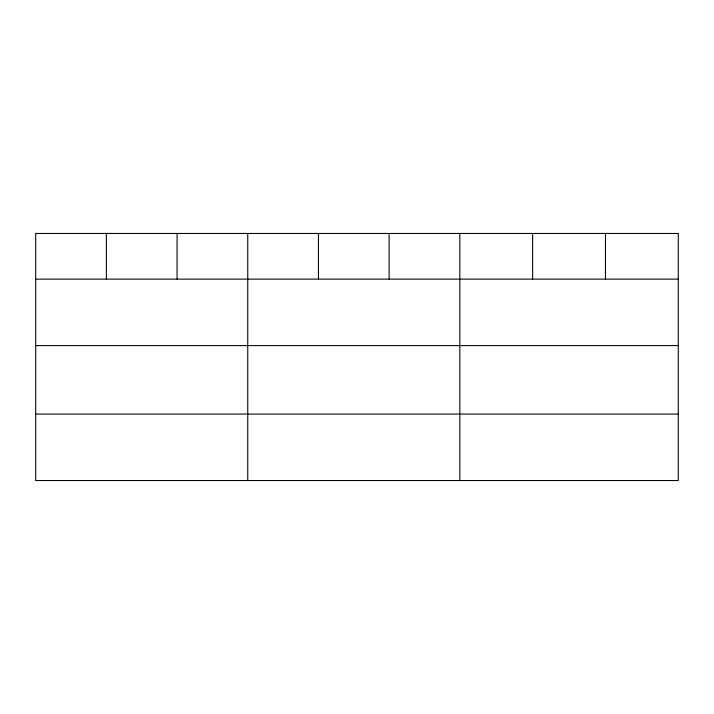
<?xml version="1.0" encoding="UTF-8"?>
<svg xmlns="http://www.w3.org/2000/svg" width="714" height="714" viewBox="0 0 714 714"><rect width="100%" height="100%" fill="white"/><g stroke="black" fill="none" stroke-linecap="round" stroke-linejoin="round"><path stroke-width="1.07" d="M678.3 345.594L678.3 233.469L35.7 233.469L35.7 480.531L678.3 480.531L678.3 345.594L35.7 345.594M35.7 279.129L678.3 279.129M35.7 414.066L678.3 414.066M605.472 233.469L605.472 279.129M532.644 233.469L532.644 279.129M459.816 233.469L459.816 480.531M389.13 233.469L389.13 279.129M318.444 233.469L318.444 279.129M247.758 233.469L247.758 480.531M177.072 233.469L177.072 279.129M106.386 233.469L106.386 279.129"/></g></svg>
